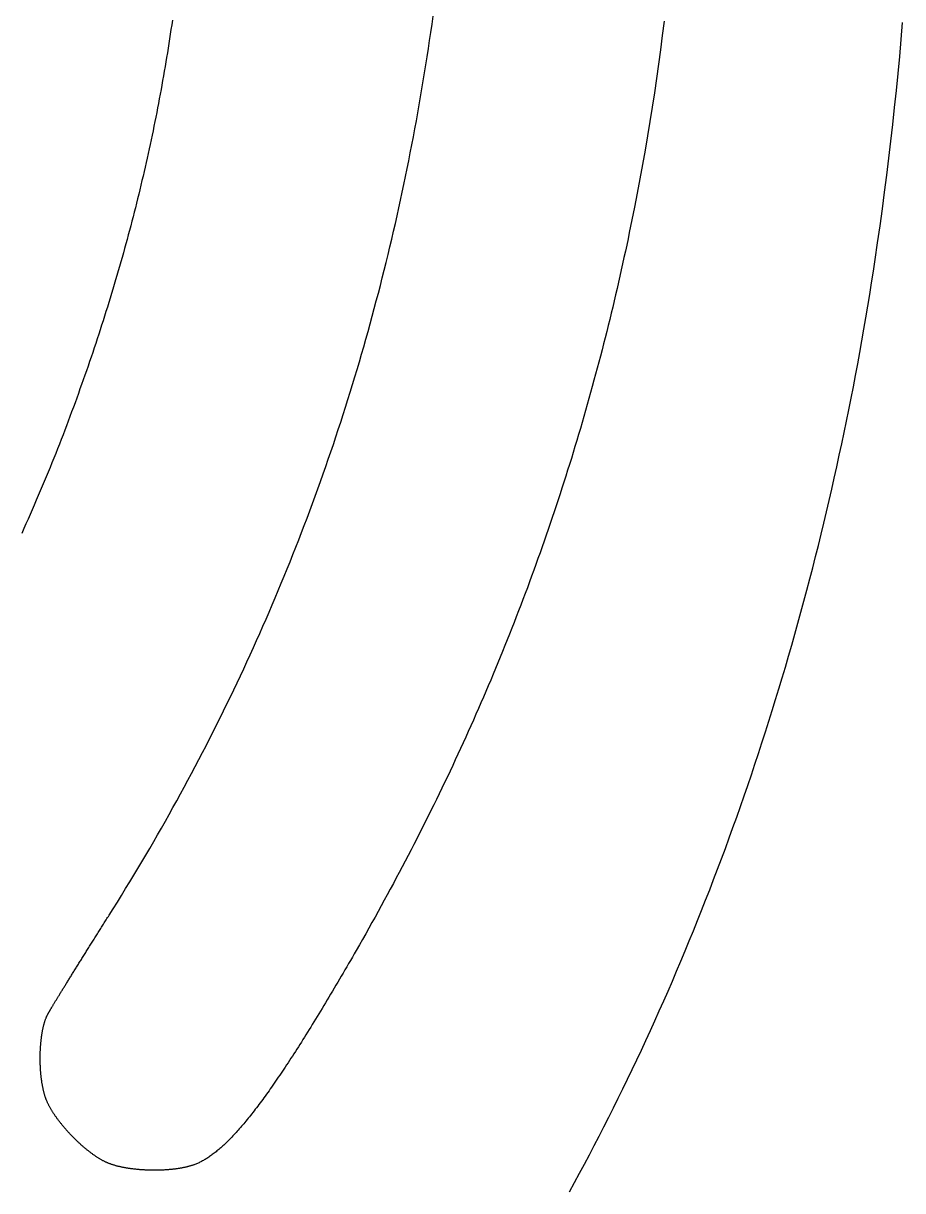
# Model space of a CAD drawing. Extents: x 0 to 527, y 0 to 420.
# Drawn here: x 507.91 to 511.87, y 79.18 to 84.45 of the extents above; entities that cross this region are included whole.
import ezdxf

# ---------------------------------------------------------------- set-up
doc = ezdxf.new("R2010")
doc.units = 0
doc.layers.get('0').update_dxf_attribs({"linetype": 'CONTINUOUS'})
doc.layers.add('LAYER_1', color=7, linetype='CONTINUOUS')

# ---------------------------------------------------------------- blocks, each defined once
blk = doc.blocks.new('LOGO')
at = {"layer": 'LAYER_1', "color": 5}
for points in [[(277.315, 101.787, 0), (277.436, 102.606, 0), (277.553, 103.426, 0), (277.666, 104.247, 0), (277.775, 105.068, 0), (277.88, 105.891, 0), (277.982, 106.713, 0), (278.079, 107.537, 0), (278.172, 108.361, 0), (278.262, 109.185, 0), (278.347, 110.01, 0), (278.429, 110.835, 0), (278.507, 111.661, 0), (278.58, 112.487, 0), (278.65, 113.313, 0)], [(267.051, 113.372, 0), (266.965, 112.676, 0), (266.875, 111.979, 0), (266.78, 111.283, 0), (266.682, 110.587, 0), (266.58, 109.89, 0), (266.473, 109.194, 0), (266.362, 108.498, 0), (266.247, 107.803, 0), (266.128, 107.107, 0), (266.005, 106.412, 0), (265.878, 105.716, 0), (265.747, 105.021, 0), (265.612, 104.327, 0)], [(243.148, 113.426, 0), (243.115, 113.199, 0), (243.081, 112.973, 0), (243.047, 112.746, 0), (243.012, 112.52, 0), (242.977, 112.294, 0), (242.942, 112.069, 0), (242.905, 111.843, 0), (242.869, 111.618, 0), (242.831, 111.394, 0), (242.794, 111.169, 0), (242.755, 110.945, 0), (242.716, 110.721, 0), (242.677, 110.497, 0), (242.637, 110.274, 0), (242.597, 110.051, 0), (242.556, 109.828, 0), (242.514, 109.605, 0), (242.472, 109.382, 0), (242.429, 109.16, 0), (242.386, 108.938, 0), (242.342, 108.716, 0), (242.298, 108.494, 0), (242.253, 108.272, 0), (242.208, 108.051, 0), (242.162, 107.829, 0), (242.115, 107.608, 0), (242.068, 107.387, 0), (242.02, 107.166, 0), (241.972, 106.945, 0), (241.923, 106.725, 0), (241.874, 106.504, 0), (241.824, 106.284, 0), (241.773, 106.064, 0), (241.722, 105.843, 0), (241.671, 105.623, 0), (241.619, 105.403, 0), (241.566, 105.183, 0), (241.512, 104.964, 0), (241.459, 104.744, 0), (241.404, 104.524, 0), (241.349, 104.305, 0), (241.293, 104.085, 0), (241.237, 103.866, 0), (241.18, 103.646, 0), (241.123, 103.427, 0), (241.065, 103.207, 0), (241.006, 102.988, 0), (240.947, 102.768, 0), (240.888, 102.549, 0), (240.827, 102.33, 0), (240.766, 102.11, 0), (240.705, 101.891, 0), (240.643, 101.671, 0), (240.58, 101.452, 0), (240.517, 101.232, 0), (240.453, 101.013, 0), (240.388, 100.793, 0), (240.323, 100.574, 0), (240.258, 100.354, 0), (240.191, 100.134, 0), (240.125, 99.9143, 0), (240.057, 99.6944, 0), (239.989, 99.4744, 0), (239.92, 99.2543, 0), (239.851, 99.0342, 0), (239.781, 98.8139, 0), (239.711, 98.5935, 0), (239.639, 98.373, 0), (239.568, 98.1524, 0), (239.495, 97.9316, 0), (239.422, 97.7107, 0), (239.349, 97.4897, 0), (239.275, 97.2685, 0), (239.2, 97.0472, 0), (239.124, 96.8257, 0), (239.048, 96.604, 0), (238.971, 96.3821, 0), (238.894, 96.1601, 0), (238.816, 95.9379, 0), (238.738, 95.7155, 0), (238.658, 95.4929, 0), (238.579, 95.27, 0), (238.498, 95.047, 0), (238.417, 94.8238, 0), (238.335, 94.6003, 0), (238.253, 94.3766, 0), (238.17, 94.1526, 0), (238.086, 93.9284, 0)], [(240.07, 69.8954, 0), (240.274, 70.2188, 0), (240.476, 70.5427, 0), (240.677, 70.8672, 0), (240.877, 71.1922, 0), (241.076, 71.5177, 0), (241.273, 71.8438, 0), (241.469, 72.1704, 0), (241.664, 72.4976, 0), (241.858, 72.8253, 0), (242.05, 73.1535, 0), (242.241, 73.4823, 0), (242.431, 73.8117, 0), (242.62, 74.1415, 0), (242.807, 74.472, 0), (242.993, 74.803, 0), (243.178, 75.1345, 0), (243.362, 75.4666, 0), (243.544, 75.7992, 0), (243.726, 76.1324, 0), (243.906, 76.4662, 0), (244.084, 76.8005, 0), (244.262, 77.1353, 0), (244.438, 77.4708, 0), (244.613, 77.8067, 0), (244.787, 78.1433, 0), (244.959, 78.4804, 0), (245.131, 78.8181, 0), (245.301, 79.1563, 0), (245.47, 79.4951, 0), (245.637, 79.8344, 0), (245.804, 80.1744, 0), (245.969, 80.5149, 0), (246.133, 80.8559, 0), (246.295, 81.1976, 0), (246.457, 81.5398, 0), (246.617, 81.8826, 0), (246.776, 82.2259, 0), (246.934, 82.5698, 0), (247.09, 82.9143, 0), (247.246, 83.2594, 0), (247.4, 83.6051, 0), (247.552, 83.9513, 0), (247.704, 84.2982, 0), (247.854, 84.6456, 0), (248.003, 84.9935, 0), (248.151, 85.3421, 0), (248.298, 85.6913, 0), (248.443, 86.041, 0), (248.588, 86.3913, 0), (248.731, 86.7422, 0), (248.872, 87.0937, 0), (249.013, 87.4458, 0), (249.152, 87.7985, 0), (249.29, 88.1518, 0), (249.427, 88.5057, 0), (249.563, 88.8601, 0), (249.697, 89.2152, 0), (249.83, 89.5709, 0), (249.962, 89.9271, 0), (250.093, 90.284, 0), (250.223, 90.6414, 0), (250.351, 90.9995, 0), (250.478, 91.3581, 0), (250.604, 91.7174, 0), (250.729, 92.0773, 0), (250.852, 92.4378, 0), (250.974, 92.7988, 0), (251.095, 93.1605, 0), (251.215, 93.5228, 0), (251.333, 93.8857, 0), (251.451, 94.2492, 0), (251.567, 94.6134, 0), (251.682, 94.9781, 0), (251.795, 95.3435, 0), (251.908, 95.7094, 0), (252.019, 96.076, 0), (252.129, 96.4432, 0), (252.238, 96.8111, 0), (252.345, 97.1795, 0), (252.452, 97.5486, 0), (252.557, 97.9183, 0), (252.661, 98.2886, 0), (252.764, 98.6595, 0), (252.865, 99.0311, 0), (252.965, 99.4033, 0), (253.064, 99.7761, 0), (253.162, 100.15, 0), (253.259, 100.524, 0), (253.354, 100.898, 0), (253.449, 101.274, 0), (253.542, 101.65, 0), (253.633, 102.026, 0), (253.724, 102.403, 0), (253.813, 102.781, 0), (253.901, 103.16, 0), (253.988, 103.539, 0), (254.074, 103.919, 0), (254.159, 104.299, 0), (254.242, 104.68, 0), (254.324, 105.062, 0), (254.405, 105.444, 0), (254.485, 105.827, 0), (254.563, 106.211, 0), (254.641, 106.595, 0), (254.717, 106.98, 0), (254.792, 107.366, 0), (254.865, 107.752, 0), (254.938, 108.139, 0), (255.009, 108.527, 0), (255.079, 108.915, 0), (255.148, 109.304, 0), (255.216, 109.693, 0), (255.282, 110.083, 0), (255.347, 110.474, 0), (255.411, 110.866, 0), (255.474, 111.258, 0), (255.536, 111.651, 0), (255.596, 112.044, 0), (255.656, 112.438, 0), (255.714, 112.833, 0), (255.771, 113.229, 0), (255.826, 113.625, 0)], [(265.612, 104.327, 0), (265.551, 104.02, 0), (265.489, 103.714, 0), (265.426, 103.408, 0), (265.363, 103.103, 0), (265.3, 102.798, 0), (265.235, 102.494, 0), (265.17, 102.191, 0), (265.104, 101.887, 0), (265.038, 101.584, 0), (264.971, 101.282, 0), (264.903, 100.98, 0), (264.835, 100.679, 0), (264.765, 100.378, 0), (264.695, 100.077, 0), (264.625, 99.777, 0), (264.554, 99.4773, 0), (264.482, 99.178, 0), (264.409, 98.8791, 0), (264.336, 98.5807, 0), (264.262, 98.2827, 0), (264.187, 97.9852, 0), (264.112, 97.688, 0), (264.036, 97.3912, 0), (263.959, 97.0949, 0), (263.881, 96.799, 0), (263.803, 96.5035, 0), (263.724, 96.2083, 0), (263.645, 95.9136, 0), (263.564, 95.6193, 0), (263.483, 95.3253, 0), (263.402, 95.0318, 0), (263.319, 94.7386, 0), (263.236, 94.4458, 0), (263.152, 94.1534, 0), (263.068, 93.8614, 0), (262.982, 93.5698, 0), (262.896, 93.2785, 0), (262.81, 92.9875, 0), (262.722, 92.697, 0), (262.634, 92.4068, 0), (262.545, 92.117, 0), (262.456, 91.8275, 0), (262.365, 91.5383, 0), (262.274, 91.2496, 0), (262.183, 90.9611, 0), (262.09, 90.673, 0), (261.997, 90.3853, 0), (261.903, 90.0978, 0), (261.808, 89.8107, 0), (261.713, 89.524, 0), (261.617, 89.2375, 0), (261.52, 88.9514, 0), (261.422, 88.6656, 0), (261.324, 88.3802, 0), (261.225, 88.095, 0), (261.125, 87.8101, 0), (261.025, 87.5256, 0), (260.923, 87.2413, 0), (260.821, 86.9574, 0), (260.719, 86.6738, 0), (260.615, 86.3904, 0), (260.511, 86.1073, 0), (260.406, 85.8246, 0), (260.3, 85.5421, 0), (260.194, 85.2599, 0), (260.087, 84.978, 0), (259.979, 84.6963, 0), (259.87, 84.4149, 0), (259.76, 84.1338, 0), (259.65, 83.853, 0), (259.539, 83.5724, 0), (259.428, 83.2921, 0), (259.315, 83.0121, 0), (259.202, 82.7323, 0), (259.088, 82.4527, 0), (258.973, 82.1734, 0), (258.857, 81.8943, 0), (258.741, 81.6155, 0), (258.624, 81.337, 0), (258.506, 81.0586, 0), (258.388, 80.7805, 0), (258.268, 80.5026, 0), (258.148, 80.225, 0), (258.027, 79.9475, 0), (257.906, 79.6703, 0), (257.783, 79.3933, 0), (257.66, 79.1165, 0), (257.536, 78.84, 0), (257.411, 78.5636, 0), (257.286, 78.2874, 0), (257.159, 78.0115, 0), (257.032, 77.7357, 0), (256.904, 77.4601, 0), (256.776, 77.1848, 0), (256.646, 76.9096, 0), (256.516, 76.6346, 0), (256.385, 76.3598, 0), (256.253, 76.0851, 0), (256.12, 75.8107, 0), (255.987, 75.5364, 0), (255.853, 75.2622, 0), (255.718, 74.9883, 0), (255.582, 74.7145, 0), (255.446, 74.4409, 0), (255.308, 74.1674, 0), (255.17, 73.8941, 0), (255.031, 73.6209, 0), (254.891, 73.3479, 0), (254.751, 73.075, 0), (254.609, 72.8023, 0), (254.467, 72.5297, 0), (254.324, 72.2572, 0), (254.181, 71.9849, 0), (254.036, 71.7127, 0), (253.891, 71.4406, 0), (253.744, 71.1687, 0), (253.597, 70.8968, 0), (253.45, 70.6251, 0), (253.301, 70.3535, 0), (253.152, 70.082, 0), (253.001, 69.8107, 0), (252.85, 69.5394, 0), (252.698, 69.2682, 0), (252.546, 68.9971, 0), (252.392, 68.7261, 0), (252.238, 68.4553, 0), (252.083, 68.1845, 0)], [(262.457, 56.4565, 0), (262.701, 56.9017, 0), (262.943, 57.349, 0), (263.184, 57.7983, 0), (263.423, 58.2495, 0), (263.661, 58.7028, 0), (263.897, 59.158, 0), (264.131, 59.6152, 0), (264.364, 60.0743, 0), (264.596, 60.5353, 0), (264.825, 60.9982, 0), (265.053, 61.4631, 0), (265.28, 61.9298, 0), (265.505, 62.3983, 0), (265.728, 62.8688, 0), (265.95, 63.341, 0), (266.17, 63.8151, 0), (266.388, 64.291, 0), (266.605, 64.7686, 0), (266.82, 65.2481, 0), (267.033, 65.7293, 0), (267.245, 66.2123, 0), (267.455, 66.697, 0), (267.663, 67.1834, 0), (267.87, 67.6715, 0), (268.075, 68.1613, 0), (268.278, 68.6527, 0), (268.48, 69.1459, 0), (268.68, 69.6407, 0), (268.878, 70.1371, 0), (269.074, 70.6351, 0), (269.269, 71.1347, 0), (269.462, 71.6359, 0), (269.653, 72.1387, 0), (269.843, 72.6431, 0), (270.031, 73.149, 0), (270.217, 73.6564, 0), (270.401, 74.1653, 0), (270.583, 74.6757, 0), (270.764, 75.1876, 0), (270.943, 75.701, 0), (271.12, 76.2159, 0), (271.295, 76.7321, 0), (271.469, 77.2499, 0), (271.641, 77.769, 0), (271.81, 78.2895, 0), (271.979, 78.8114, 0), (272.145, 79.3347, 0), (272.309, 79.8593, 0), (272.472, 80.3852, 0), (272.633, 80.9125, 0), (272.792, 81.4411, 0), (272.949, 81.971, 0), (273.104, 82.5022, 0), (273.257, 83.0346, 0), (273.408, 83.5683, 0), (273.558, 84.1032, 0), (273.706, 84.6394, 0), (273.851, 85.1767, 0), (273.995, 85.7153, 0), (274.137, 86.255, 0), (274.277, 86.7959, 0), (274.416, 87.3379, 0), (274.552, 87.8811, 0), (274.686, 88.4254, 0), (274.818, 88.9708, 0), (274.949, 89.5173, 0), (275.077, 90.0648, 0), (275.204, 90.6135, 0), (275.328, 91.1631, 0), (275.451, 91.7138, 0), (275.572, 92.2656, 0), (275.69, 92.8183, 0), (275.807, 93.372, 0), (275.922, 93.9267, 0), (276.034, 94.4824, 0), (276.145, 95.039, 0), (276.254, 95.5965, 0), (276.36, 96.1549, 0), (276.465, 96.7143, 0), (276.568, 97.2745, 0), (276.668, 97.8356, 0), (276.767, 98.3976, 0), (276.863, 98.9604, 0), (276.958, 99.524, 0), (277.05, 100.088, 0), (277.141, 100.654, 0), (277.229, 101.22, 0), (277.315, 101.787, 0)], [(238.086, 93.9284, 0), (238.003, 93.7063, 0), (237.918, 93.4836, 0), (237.832, 93.2601, 0), (237.746, 93.036, 0), (237.658, 92.8113, 0), (237.569, 92.5859, 0), (237.479, 92.3601, 0), (237.389, 92.1337, 0), (237.297, 91.9069, 0), (237.204, 91.6796, 0), (237.111, 91.4519, 0), (237.017, 91.2239, 0), (236.922, 90.9955, 0), (236.826, 90.7668, 0), (236.729, 90.5378, 0), (236.631, 90.3086, 0), (236.533, 90.0793, 0), (236.433, 89.8497, 0), (236.333, 89.6201, 0), (236.233, 89.3903, 0), (236.131, 89.1605, 0), (236.029, 88.9307, 0), (235.927, 88.7009, 0), (235.823, 88.4711, 0)], [(237.098, 65.0976, 0), (237.104, 65.1071, 0), (237.109, 65.1173, 0), (237.115, 65.1281, 0), (237.122, 65.1395, 0), (237.129, 65.1516, 0), (237.136, 65.1643, 0), (237.143, 65.1777, 0), (237.151, 65.1916, 0), (237.16, 65.2062, 0), (237.169, 65.2214, 0), (237.178, 65.2372, 0), (237.188, 65.2537, 0), (237.198, 65.2707, 0), (237.208, 65.2883, 0), (237.219, 65.3065, 0), (237.23, 65.3253, 0), (237.241, 65.3446, 0), (237.253, 65.3646, 0), (237.266, 65.3851, 0), (237.278, 65.4062, 0), (237.291, 65.4278, 0), (237.304, 65.45, 0), (237.318, 65.4728, 0), (237.332, 65.496, 0), (237.346, 65.5199, 0), (237.361, 65.5442, 0), (237.376, 65.5691, 0), (237.391, 65.5946, 0), (237.407, 65.6205, 0), (237.423, 65.647, 0), (237.44, 65.6739, 0), (237.456, 65.7014, 0), (237.473, 65.7294, 0), (237.491, 65.7579, 0), (237.508, 65.7868, 0), (237.526, 65.8163, 0), (237.544, 65.8462, 0), (237.563, 65.8766, 0), (237.582, 65.9075, 0), (237.601, 65.9389, 0), (237.621, 65.9707, 0), (237.64, 66.003, 0), (237.66, 66.0357, 0), (237.681, 66.0689, 0), (237.701, 66.1025, 0), (237.722, 66.1365, 0), (237.743, 66.171, 0), (237.765, 66.2059, 0), (237.787, 66.2412, 0), (237.809, 66.277, 0), (237.831, 66.3132, 0), (237.853, 66.3497, 0), (237.876, 66.3867, 0), (237.899, 66.4241, 0), (237.923, 66.4618, 0), (237.946, 66.5, 0), (237.97, 66.5385, 0), (237.994, 66.5775, 0), (238.018, 66.6167, 0), (238.043, 66.6564, 0), (238.068, 66.6964, 0), (238.093, 66.7368, 0), (238.118, 66.7775, 0), (238.143, 66.8186, 0), (238.169, 66.86, 0), (238.195, 66.9018, 0), (238.221, 66.9439, 0), (238.247, 66.9863, 0), (238.274, 67.0291, 0), (238.301, 67.0722, 0), (238.327, 67.1156, 0), (238.355, 67.1593, 0), (238.382, 67.2033, 0), (238.41, 67.2476, 0), (238.437, 67.2922, 0), (238.465, 67.337, 0), (238.493, 67.3822, 0), (238.522, 67.4277, 0), (238.55, 67.4734, 0), (238.579, 67.5194, 0), (238.608, 67.5657, 0), (238.637, 67.6122, 0), (238.666, 67.659, 0), (238.695, 67.706, 0), (238.725, 67.7533, 0), (238.754, 67.8008, 0), (238.784, 67.8485, 0), (238.814, 67.8965, 0), (238.844, 67.9447, 0), (238.875, 67.9931, 0), (238.905, 68.0418, 0), (238.936, 68.0906, 0), (238.966, 68.1397, 0), (238.997, 68.189, 0), (239.028, 68.2384, 0), (239.059, 68.2881, 0), (239.09, 68.3379, 0), (239.122, 68.3879, 0), (239.153, 68.4381, 0), (239.185, 68.4885, 0), (239.216, 68.539, 0), (239.248, 68.5897, 0), (239.28, 68.6406, 0), (239.312, 68.6916, 0), (239.344, 68.7427, 0), (239.377, 68.794, 0), (239.409, 68.8455, 0), (239.441, 68.897, 0), (239.474, 68.9487, 0), (239.506, 69.0005, 0), (239.539, 69.0525, 0), (239.572, 69.1045, 0), (239.605, 69.1567, 0), (239.637, 69.2089, 0), (239.67, 69.2613, 0), (239.703, 69.3137, 0), (239.737, 69.3663, 0), (239.77, 69.4189, 0), (239.803, 69.4716, 0), (239.836, 69.5244, 0), (239.87, 69.5772, 0), (239.903, 69.6301, 0), (239.936, 69.6831, 0), (239.97, 69.7361, 0), (240.003, 69.7892, 0), (240.037, 69.8423, 0), (240.07, 69.8954, 0)], [(252.083, 68.1845, 0), (251.99, 68.0235, 0), (251.898, 67.864, 0), (251.807, 67.7059, 0), (251.716, 67.5493, 0), (251.626, 67.3941, 0), (251.537, 67.2403, 0), (251.448, 67.088, 0), (251.36, 66.9372, 0), (251.272, 66.7877, 0), (251.185, 66.6397, 0), (251.099, 66.493, 0), (251.013, 66.3478, 0), (250.928, 66.204, 0), (250.843, 66.0616, 0), (250.759, 65.9206, 0), (250.676, 65.7809, 0), (250.593, 65.6427, 0), (250.511, 65.5058, 0), (250.43, 65.3703, 0), (250.349, 65.2362, 0), (250.268, 65.1035, 0), (250.188, 64.9721, 0), (250.109, 64.842, 0), (250.03, 64.7133, 0), (249.952, 64.586, 0), (249.874, 64.46, 0), (249.797, 64.3353, 0), (249.721, 64.212, 0), (249.645, 64.09, 0), (249.569, 63.9693, 0), (249.494, 63.8499, 0), (249.42, 63.7318, 0), (249.346, 63.6151, 0), (249.273, 63.4996, 0), (249.2, 63.3854, 0), (249.128, 63.2726, 0), (249.056, 63.161, 0), (248.985, 63.0507, 0), (248.914, 62.9417, 0), (248.844, 62.8339, 0), (248.774, 62.7274, 0), (248.705, 62.6222, 0), (248.636, 62.5183, 0), (248.568, 62.4155, 0), (248.5, 62.3141, 0), (248.432, 62.2139, 0), (248.366, 62.1149, 0), (248.299, 62.0171, 0), (248.233, 61.9206, 0), (248.168, 61.8253, 0), (248.103, 61.7313, 0), (248.038, 61.6384, 0), (247.974, 61.5467, 0), (247.911, 61.4563, 0), (247.848, 61.367, 0), (247.785, 61.279, 0), (247.723, 61.1921, 0), (247.661, 61.1064, 0), (247.6, 61.0219, 0), (247.539, 60.9386, 0), (247.478, 60.8565, 0), (247.418, 60.7755, 0), (247.358, 60.6956, 0), (247.299, 60.617, 0), (247.24, 60.5394, 0), (247.182, 60.4631, 0), (247.124, 60.3878, 0), (247.066, 60.3137, 0), (247.009, 60.2408, 0), (246.952, 60.1689, 0), (246.895, 60.0982, 0), (246.839, 60.0286, 0), (246.784, 59.9601, 0), (246.728, 59.8927, 0), (246.673, 59.8264, 0), (246.619, 59.7612, 0), (246.565, 59.6972, 0), (246.511, 59.6341, 0), (246.457, 59.5722, 0), (246.404, 59.5114, 0), (246.351, 59.4516, 0), (246.299, 59.3929, 0), (246.247, 59.3352, 0), (246.195, 59.2787, 0), (246.144, 59.2231, 0), (246.093, 59.1686, 0), (246.042, 59.1152, 0), (245.991, 59.0628, 0), (245.941, 59.0114, 0), (245.892, 58.9611, 0), (245.842, 58.9118, 0), (245.793, 58.8635, 0), (245.744, 58.8162, 0), (245.696, 58.7699, 0), (245.647, 58.7247, 0), (245.6, 58.6804, 0), (245.552, 58.6371, 0), (245.505, 58.5949, 0), (245.458, 58.5536, 0), (245.411, 58.5132, 0), (245.364, 58.4739, 0), (245.318, 58.4355, 0), (245.272, 58.3981, 0), (245.227, 58.3617, 0), (245.181, 58.3262, 0), (245.136, 58.2917, 0), (245.091, 58.2581, 0), (245.046, 58.2254, 0), (245.002, 58.1937, 0), (244.958, 58.1629, 0), (244.914, 58.1331, 0), (244.87, 58.1042, 0), (244.827, 58.0761, 0), (244.784, 58.049, 0), (244.741, 58.0228, 0), (244.698, 57.9976, 0), (244.656, 57.9732, 0), (244.613, 57.9497, 0), (244.571, 57.927, 0), (244.53, 57.9053, 0), (244.488, 57.8845, 0), (244.446, 57.8645, 0), (244.405, 57.8454, 0), (244.364, 57.8271, 0), (244.323, 57.8097, 0), (244.283, 57.7932, 0), (244.242, 57.7775, 0)], [(237.01, 60.9525, 0), (237, 60.9789, 0), (236.991, 61.0057, 0), (236.981, 61.0328, 0), (236.972, 61.0604, 0), (236.963, 61.0883, 0), (236.954, 61.1166, 0), (236.945, 61.1453, 0), (236.937, 61.1743, 0), (236.928, 61.2036, 0), (236.92, 61.2333, 0), (236.912, 61.2634, 0), (236.904, 61.2937, 0), (236.896, 61.3244, 0), (236.889, 61.3554, 0), (236.881, 61.3867, 0), (236.874, 61.4182, 0), (236.867, 61.4501, 0), (236.86, 61.4823, 0), (236.854, 61.5147, 0), (236.847, 61.5474, 0), (236.841, 61.5804, 0), (236.834, 61.6136, 0), (236.828, 61.6471, 0), (236.823, 61.6808, 0), (236.817, 61.7147, 0), (236.811, 61.7489, 0), (236.806, 61.7832, 0), (236.801, 61.8178, 0), (236.796, 61.8526, 0), (236.791, 61.8876, 0), (236.786, 61.9228, 0), (236.782, 61.9582, 0), (236.778, 61.9937, 0), (236.773, 62.0294, 0), (236.769, 62.0653, 0), (236.766, 62.1013, 0), (236.762, 62.1375, 0), (236.758, 62.1738, 0), (236.755, 62.2102, 0), (236.752, 62.2468, 0), (236.749, 62.2835, 0), (236.746, 62.3203, 0), (236.743, 62.3572, 0), (236.741, 62.3942, 0), (236.739, 62.4313, 0), (236.736, 62.4684, 0), (236.734, 62.5057, 0), (236.733, 62.543, 0), (236.731, 62.5804, 0), (236.729, 62.6178, 0), (236.728, 62.6553, 0), (236.727, 62.6928, 0), (236.726, 62.7304, 0), (236.725, 62.7679, 0), (236.724, 62.8055, 0), (236.724, 62.8431, 0), (236.723, 62.8808, 0), (236.723, 62.9184, 0), (236.723, 62.956, 0), (236.723, 62.9935, 0), (236.724, 63.0311, 0), (236.724, 63.0686, 0), (236.725, 63.1061, 0), (236.726, 63.1435, 0), (236.726, 63.1809, 0), (236.728, 63.2182, 0), (236.729, 63.2555, 0), (236.73, 63.2927, 0), (236.732, 63.3298, 0), (236.734, 63.3668, 0), (236.736, 63.4037, 0), (236.738, 63.4405, 0), (236.74, 63.4772, 0), (236.742, 63.5138, 0), (236.745, 63.5503, 0), (236.748, 63.5866, 0), (236.751, 63.6228, 0), (236.754, 63.6589, 0), (236.757, 63.6947, 0), (236.76, 63.7305, 0), (236.764, 63.766, 0), (236.768, 63.8014, 0), (236.771, 63.8366, 0), (236.775, 63.8717, 0), (236.78, 63.9065, 0), (236.784, 63.9411, 0), (236.789, 63.9755, 0), (236.793, 64.0097, 0), (236.798, 64.0437, 0), (236.803, 64.0774, 0), (236.808, 64.1109, 0), (236.813, 64.1442, 0), (236.819, 64.1772, 0), (236.825, 64.2099, 0), (236.83, 64.2424, 0), (236.836, 64.2746, 0), (236.842, 64.3065, 0), (236.849, 64.3381, 0), (236.855, 64.3695, 0), (236.862, 64.4005, 0), (236.868, 64.4312, 0), (236.875, 64.4616, 0), (236.882, 64.4917, 0), (236.89, 64.5214, 0), (236.897, 64.5509, 0), (236.904, 64.5799, 0), (236.912, 64.6086, 0), (236.92, 64.637, 0), (236.928, 64.6649, 0), (236.936, 64.6926, 0), (236.944, 64.7198, 0), (236.953, 64.7466, 0), (236.961, 64.7731, 0), (236.97, 64.7991, 0), (236.979, 64.8247, 0), (236.988, 64.8499, 0), (236.997, 64.8747, 0), (237.007, 64.8991, 0), (237.016, 64.923, 0), (237.026, 64.9464, 0), (237.036, 64.9695, 0), (237.046, 64.992, 0), (237.056, 65.0141, 0), (237.066, 65.0357, 0), (237.077, 65.0569, 0), (237.088, 65.0775, 0), (237.098, 65.0976, 0)], [(239.956, 57.8745, 0), (239.931, 57.886, 0), (239.905, 57.8978, 0), (239.88, 57.91, 0), (239.854, 57.9226, 0), (239.828, 57.9356, 0), (239.803, 57.949, 0), (239.776, 57.9628, 0), (239.75, 57.9769, 0), (239.724, 57.9914, 0), (239.698, 58.0062, 0), (239.671, 58.0214, 0), (239.644, 58.037, 0), (239.618, 58.0529, 0), (239.591, 58.0692, 0), (239.564, 58.0857, 0), (239.537, 58.1027, 0), (239.51, 58.1199, 0), (239.483, 58.1375, 0), (239.455, 58.1554, 0), (239.428, 58.1736, 0), (239.401, 58.1921, 0), (239.373, 58.2109, 0), (239.346, 58.23, 0), (239.318, 58.2494, 0), (239.29, 58.2691, 0), (239.263, 58.2891, 0), (239.235, 58.3094, 0), (239.207, 58.3299, 0), (239.179, 58.3507, 0), (239.151, 58.3718, 0), (239.124, 58.3931, 0), (239.096, 58.4147, 0), (239.068, 58.4366, 0), (239.04, 58.4587, 0), (239.012, 58.481, 0), (238.984, 58.5036, 0), (238.956, 58.5265, 0), (238.928, 58.5495, 0), (238.9, 58.5728, 0), (238.872, 58.5963, 0), (238.844, 58.62, 0), (238.817, 58.6439, 0), (238.789, 58.668, 0), (238.761, 58.6924, 0), (238.733, 58.7169, 0), (238.706, 58.7416, 0), (238.678, 58.7665, 0), (238.65, 58.7916, 0), (238.623, 58.8169, 0), (238.595, 58.8423, 0), (238.568, 58.8679, 0), (238.54, 58.8937, 0), (238.513, 58.9196, 0), (238.486, 58.9457, 0), (238.459, 58.972, 0), (238.432, 58.9984, 0), (238.405, 59.0249, 0), (238.378, 59.0515, 0), (238.351, 59.0783, 0), (238.325, 59.1053, 0), (238.298, 59.1323, 0), (238.272, 59.1595, 0), (238.245, 59.1867, 0), (238.219, 59.2141, 0), (238.193, 59.2416, 0), (238.167, 59.2692, 0), (238.141, 59.2968, 0), (238.116, 59.3246, 0), (238.09, 59.3525, 0), (238.065, 59.3804, 0), (238.039, 59.4084, 0), (238.014, 59.4365, 0), (237.99, 59.4646, 0), (237.965, 59.4928, 0), (237.94, 59.5211, 0), (237.916, 59.5494, 0), (237.892, 59.5777, 0), (237.868, 59.6061, 0), (237.844, 59.6346, 0), (237.82, 59.6631, 0), (237.797, 59.6916, 0), (237.774, 59.7201, 0), (237.751, 59.7486, 0), (237.728, 59.7772, 0), (237.705, 59.8058, 0), (237.683, 59.8343, 0), (237.661, 59.8629, 0), (237.639, 59.8915, 0), (237.617, 59.92, 0), (237.596, 59.9486, 0), (237.574, 59.9771, 0), (237.553, 60.0056, 0), (237.533, 60.0341, 0), (237.512, 60.0625, 0), (237.492, 60.0909, 0), (237.472, 60.1193, 0), (237.452, 60.1476, 0), (237.433, 60.1759, 0), (237.414, 60.2041, 0), (237.395, 60.2323, 0), (237.377, 60.2604, 0), (237.358, 60.2884, 0), (237.34, 60.3163, 0), (237.323, 60.3442, 0), (237.305, 60.372, 0), (237.288, 60.3997, 0), (237.272, 60.4273, 0), (237.255, 60.4548, 0), (237.239, 60.4822, 0), (237.223, 60.5095, 0), (237.208, 60.5366, 0), (237.193, 60.5637, 0), (237.178, 60.5906, 0), (237.164, 60.6175, 0), (237.15, 60.6442, 0), (237.136, 60.6707, 0), (237.123, 60.6971, 0), (237.11, 60.7234, 0), (237.097, 60.7495, 0), (237.085, 60.7755, 0), (237.073, 60.8013, 0), (237.062, 60.8269, 0), (237.051, 60.8524, 0), (237.04, 60.8777, 0), (237.03, 60.9028, 0), (237.02, 60.9278, 0), (237.01, 60.9525, 0)], [(244.242, 57.7775, 0), (244.216, 57.7679, 0), (244.19, 57.7585, 0), (244.163, 57.7492, 0), (244.136, 57.7401, 0), (244.109, 57.7312, 0), (244.081, 57.7225, 0), (244.053, 57.7139, 0), (244.025, 57.7055, 0), (243.996, 57.6972, 0), (243.967, 57.6892, 0), (243.937, 57.6813, 0), (243.907, 57.6735, 0), (243.877, 57.6659, 0), (243.847, 57.6585, 0), (243.816, 57.6513, 0), (243.785, 57.6443, 0), (243.753, 57.6374, 0), (243.721, 57.6306, 0), (243.689, 57.6241, 0), (243.657, 57.6177, 0), (243.625, 57.6115, 0), (243.592, 57.6054, 0), (243.559, 57.5995, 0), (243.525, 57.5938, 0), (243.492, 57.5882, 0), (243.458, 57.5828, 0), (243.424, 57.5776, 0), (243.39, 57.5726, 0), (243.355, 57.5677, 0), (243.32, 57.563, 0), (243.285, 57.5584, 0), (243.25, 57.554, 0), (243.215, 57.5498, 0), (243.179, 57.5457, 0), (243.144, 57.5418, 0), (243.108, 57.5381, 0), (243.072, 57.5345, 0), (243.035, 57.5311, 0), (242.999, 57.5279, 0), (242.963, 57.5248, 0), (242.926, 57.5219, 0), (242.889, 57.5192, 0), (242.852, 57.5166, 0), (242.815, 57.5142, 0), (242.778, 57.512, 0), (242.741, 57.5099, 0), (242.703, 57.508, 0), (242.666, 57.5062, 0), (242.628, 57.5046, 0), (242.591, 57.5032, 0), (242.553, 57.5019, 0), (242.515, 57.5008, 0), (242.477, 57.4999, 0), (242.439, 57.4991, 0), (242.401, 57.4985, 0), (242.363, 57.4981, 0), (242.325, 57.4978, 0), (242.287, 57.4977, 0), (242.249, 57.4977, 0), (242.211, 57.4979, 0), (242.173, 57.4983, 0), (242.134, 57.4988, 0), (242.096, 57.4995, 0), (242.058, 57.5004, 0), (242.02, 57.5014, 0), (241.982, 57.5026, 0), (241.944, 57.5039, 0), (241.906, 57.5054, 0), (241.868, 57.507, 0), (241.83, 57.5089, 0), (241.792, 57.5108, 0), (241.754, 57.513, 0), (241.716, 57.5153, 0), (241.678, 57.5178, 0), (241.641, 57.5204, 0), (241.603, 57.5232, 0), (241.566, 57.5261, 0), (241.528, 57.5292, 0), (241.491, 57.5325, 0), (241.454, 57.5359, 0), (241.417, 57.5395, 0), (241.38, 57.5432, 0), (241.343, 57.5471, 0), (241.307, 57.5512, 0), (241.27, 57.5554, 0), (241.234, 57.5598, 0), (241.198, 57.5643, 0), (241.162, 57.569, 0), (241.126, 57.5739, 0), (241.09, 57.5789, 0), (241.055, 57.5841, 0), (241.019, 57.5894, 0), (240.984, 57.5949, 0), (240.949, 57.6005, 0), (240.915, 57.6063, 0), (240.88, 57.6123, 0), (240.846, 57.6184, 0), (240.812, 57.6247, 0), (240.778, 57.6311, 0), (240.745, 57.6377, 0), (240.712, 57.6444, 0), (240.679, 57.6513, 0), (240.646, 57.6584, 0), (240.613, 57.6656, 0), (240.581, 57.673, 0), (240.549, 57.6805, 0), (240.518, 57.6882, 0), (240.486, 57.6961, 0), (240.455, 57.7041, 0), (240.424, 57.7122, 0), (240.394, 57.7205, 0), (240.364, 57.729, 0), (240.334, 57.7376, 0), (240.305, 57.7464, 0), (240.276, 57.7553, 0), (240.247, 57.7644, 0), (240.219, 57.7736, 0), (240.191, 57.783, 0), (240.163, 57.7926, 0), (240.136, 57.8023, 0), (240.109, 57.8121, 0), (240.082, 57.8222, 0), (240.056, 57.8323, 0), (240.03, 57.8426, 0), (240.005, 57.8531, 0), (239.98, 57.8637, 0), (239.956, 57.8745, 0)]]:
    blk.add_polyline3d(points, dxfattribs=at)

msp = doc.modelspace()

# ---------------------------------------------------------------- block references
at = {"color": 5, "xscale": 0.0928071272272585, "yscale": 0.0928071272272585, "zscale": 0.0928071272272585}
msp.add_blockref('LOGO', (486.0137, 73.9406), dxfattribs=at)

doc.saveas('drawing.dxf')
